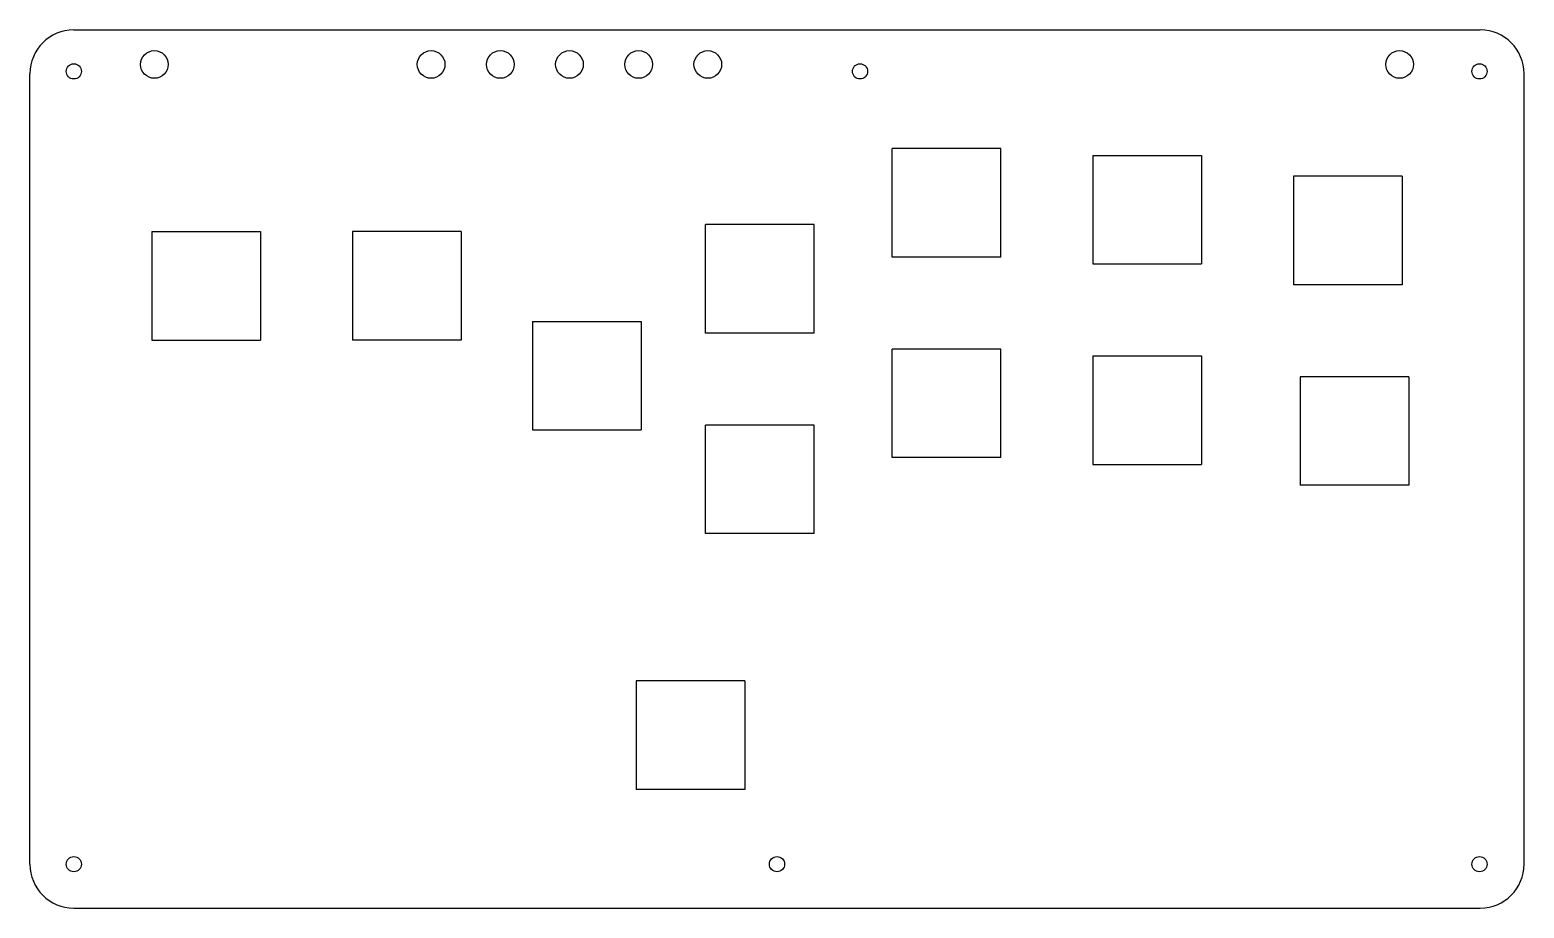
# Model space of a CAD drawing. Extents: x -108 to 108, y -64 to 63.
import ezdxf

# ---------------------------------------------------------------- set-up
doc = ezdxf.new("R2010")
doc.units = 0
doc.header["$MEASUREMENT"] = 0
doc.layers.add('VISIBLE', color=7, linetype='CONTINUOUS')

msp = doc.modelspace()

# ---------------------------------------------------------------- linework, layer by layer
at = {"layer": 'VISIBLE'}
for p, q in [((-101.64997, 63.49999), (101.65003, 63.49999)), ((-107.99997, -57.15001), (-107.99997, 57.14999)), ((108.00003, -57.15001), (108.00003, 57.14999)), ((16.65009, 30.64999), (16.65009, 46.34999)), ((32.35009, 46.34999), (16.65009, 46.34999)), ((32.35009, 30.64999), (32.35009, 46.34999)), ((45.65003, 45.34999), (45.65003, 29.64999)), ((45.65003, 45.34999), (61.35003, 45.34999)), ((61.35003, 45.34999), (61.35003, 29.64999)), ((90.35003, 42.34999), (74.65003, 42.34999)), ((74.65003, 42.34999), (74.65003, 26.64999)), ((90.35003, 42.34999), (90.35003, 26.64999)), ((-10.34997, 19.64999), (-10.34997, 35.34999)), ((5.35003, 35.34999), (-10.34997, 35.34999)), ((5.35003, 19.64999), (5.35003, 35.34999)), ((-90.35003, 34.34999), (-90.35003, 18.64999)), ((-90.35003, 34.34999), (-74.65003, 34.34999)), ((-74.65003, 34.34999), (-74.65003, 18.64999)), ((-45.64997, 34.34999), (-61.34997, 34.34999)), ((-61.34997, 34.34999), (-61.34997, 18.64999)), ((-45.64997, 34.34999), (-45.64997, 18.64999)), ((32.35009, 30.64999), (16.65009, 30.64999)), ((45.65003, 29.64999), (61.35003, 29.64999)), ((90.35003, 26.64999), (74.65003, 26.64999)), ((-35.34997, 21.34999), (-35.34997, 5.64999)), ((-35.34997, 21.34999), (-19.64997, 21.34999)), ((-19.64997, 21.34999), (-19.64997, 5.64999)), ((5.35003, 19.64999), (-10.34997, 19.64999)), ((-90.35003, 18.64999), (-74.65003, 18.64999)), ((-45.64997, 18.64999), (-61.34997, 18.64999)), ((16.65009, 1.64999), (16.65009, 17.34999)), ((32.35009, 17.34999), (16.65009, 17.34999)), ((32.35009, 1.64999), (32.35009, 17.34999)), ((45.65003, 16.34999), (45.65003, 0.64999)), ((45.65003, 16.34999), (61.35003, 16.34999)), ((61.35003, 16.34999), (61.35003, 0.64999)), ((91.35003, 13.34999), (75.65003, 13.34999)), ((75.65003, 13.34999), (75.65003, -2.35001)), ((91.35003, 13.34999), (91.35003, -2.35001)), ((-35.34997, 5.64999), (-19.64997, 5.64999)), ((-10.34997, -9.35001), (-10.34997, 6.34999)), ((5.35003, 6.34999), (-10.34997, 6.34999)), ((5.35003, -9.35001), (5.35003, 6.34999)), ((32.35009, 1.64999), (16.65009, 1.64999)), ((45.65003, 0.64999), (61.35003, 0.64999)), ((91.35003, -2.35001), (75.65003, -2.35001)), ((5.35003, -9.35001), (-10.34997, -9.35001)), ((-4.64997, -30.650015), (-20.34997, -30.650015)), ((-20.34997, -30.650015), (-20.34997, -46.350015)), ((-4.64997, -30.650015), (-4.64997, -46.350015)), ((-4.64997, -46.350015), (-20.34997, -46.350015)), ((-101.64997, -63.50001), (101.65003, -63.50001))]:
    msp.add_line(p, q, dxfattribs=at)
for centre, radius in [((-89.99997, 58.499985), 2), ((-49.99997, 58.499985), 2), ((-39.99997, 58.499985), 2), ((-29.99997, 58.499985), 2), ((-19.99997, 58.499985), 2), ((-9.99997, 58.499985), 2), ((90.00003, 58.499985), 2), ((-101.649995, 57.500015), 1.1), ((12.000035, 57.500015), 1.1), ((101.550015, 57.500015), 1.1), ((-101.64997, -57.15001), 1.1), ((0.000035, -57.14998), 1.1), ((101.550015, -57.14998), 1.1)]:
    msp.add_circle(centre, radius, dxfattribs=at)
for centre, start, end in [((-101.64997, 57.14999), 90, 180), ((101.65003, 57.14999), 0, 90), ((-101.64997, -57.15001), 180, 270), ((101.65003, -57.15001), 270, 0)]:
    msp.add_arc(centre, 6.35, start, end, dxfattribs=at)

doc.saveas('drawing.dxf')
